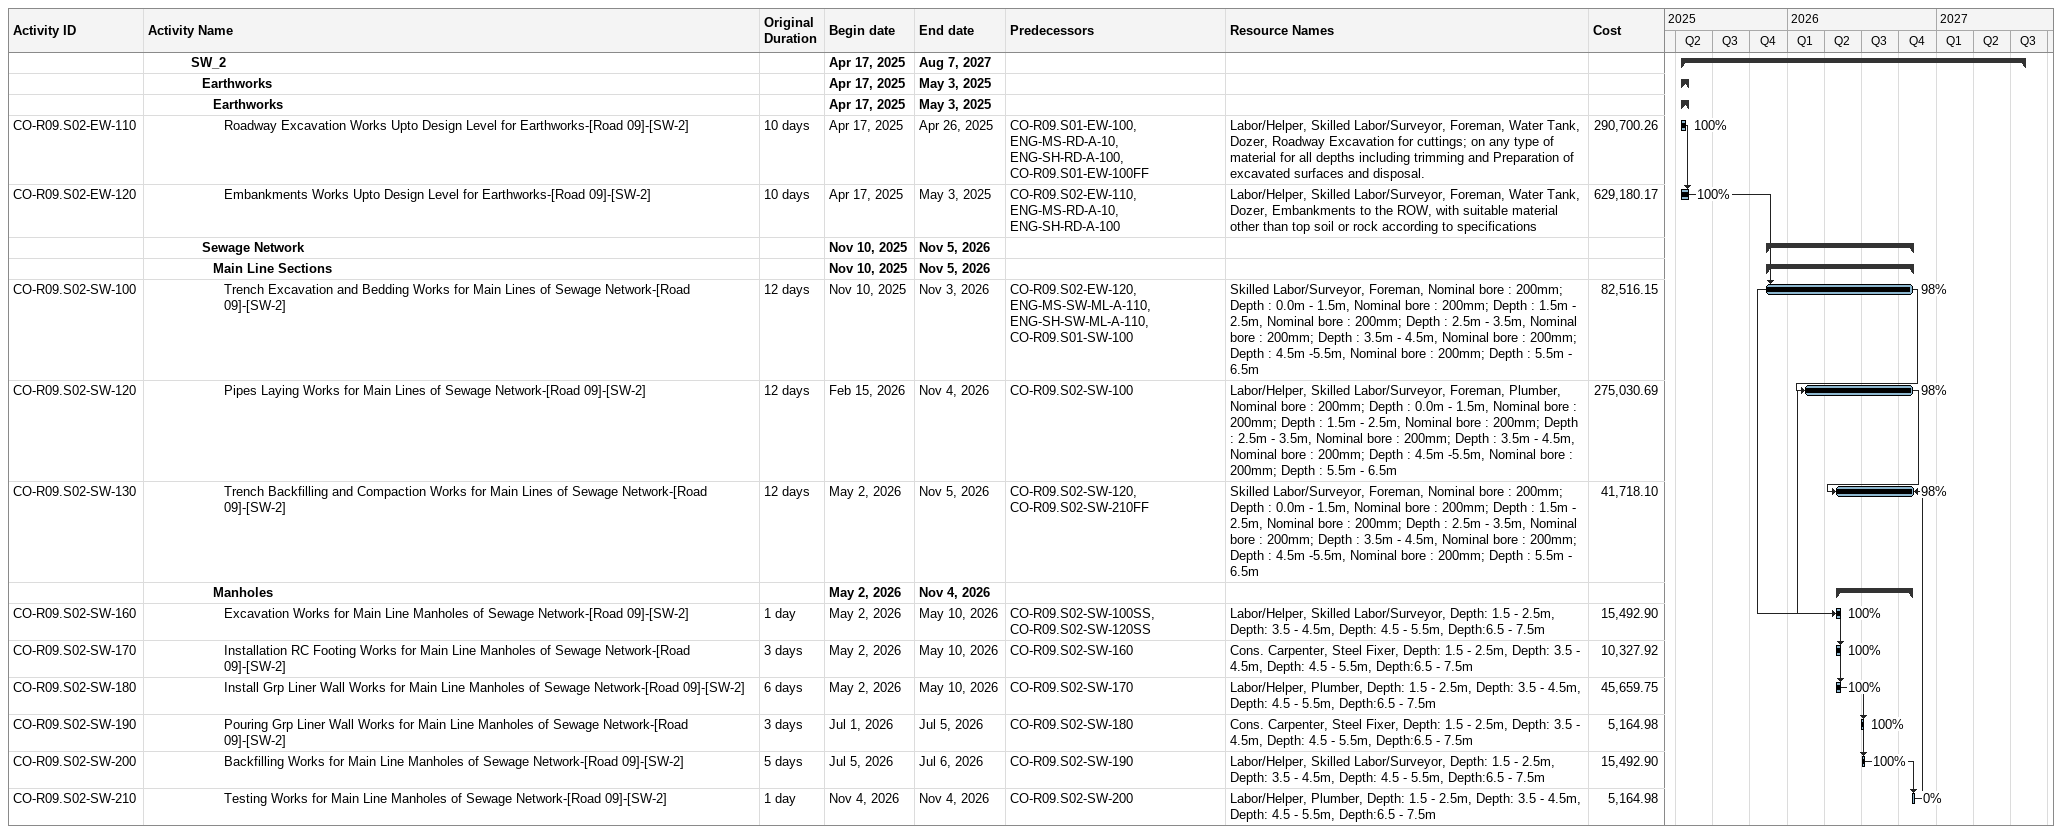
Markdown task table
| ID | Level | Task | Original duration | Start | Finish | Predecessors | Resources | % complete | Cost |
|---|---|---|---|---|---|---|---|---|---|
|  | 5 | **SW_2** |  | 2025-04-17 | 2027-08-07 |  |  |  |  |
|  | 6 | **Earthworks** |  | 2025-04-17 | 2025-05-03 |  |  |  |  |
|  | 7 | **Earthworks** |  | 2025-04-17 | 2025-05-03 |  |  |  |  |
| CO-R09.S02-EW-110 | 8 | Roadway Excavation Works Upto Design Level for Earthworks-[Road 09]-[SW-2] | 10d | 2025-04-17 | 2025-04-26 | CO-R09.S01-EW-100, ENG-MS-RD-A-10, ENG-SH-RD-A-100, CO-R09.S01-EW-100FF | Labor/Helper, Skilled Labor/Surveyor, Foreman, Water Tank, Dozer, Roadway Excavation for cuttings; on any type of material for all depths including trimming and Preparation of excavated surfaces and disposal. | 100 | 290700.26 |
| CO-R09.S02-EW-120 | 8 | Embankments Works Upto Design Level for Earthworks-[Road 09]-[SW-2] | 10d | 2025-04-17 | 2025-05-03 | CO-R09.S02-EW-110, ENG-MS-RD-A-10, ENG-SH-RD-A-100 | Labor/Helper, Skilled Labor/Surveyor, Foreman, Water Tank, Dozer, Embankments to the ROW, with suitable material other than top soil or rock according to specifications | 100 | 629180.17 |
|  | 6 | **Sewage Network** |  | 2025-11-10 | 2026-11-05 |  |  |  |  |
|  | 7 | **Main Line Sections** |  | 2025-11-10 | 2026-11-05 |  |  |  |  |
| CO-R09.S02-SW-100 | 8 | Trench Excavation and Bedding Works for Main Lines of Sewage Network-[Road 09]-[SW-2] | 12d | 2025-11-10 | 2026-11-03 | CO-R09.S02-EW-120, ENG-MS-SW-ML-A-110, ENG-SH-SW-ML-A-110, CO-R09.S01-SW-100 | Skilled Labor/Surveyor, Foreman, Nominal bore : 200mm; Depth : 0.0m - 1.5m, Nominal bore : 200mm; Depth : 1.5m - 2.5m, Nominal bore : 200mm; Depth : 2.5m - 3.5m, Nominal bore : 200mm; Depth : 3.5m - 4.5m, Nominal bore : 200mm; Depth : 4.5m -5.5m, Nominal bore : 200mm; Depth : 5.5m - 6.5m | 98 | 82516.15 |
| CO-R09.S02-SW-120 | 8 | Pipes Laying Works for Main Lines of Sewage Network-[Road 09]-[SW-2] | 12d | 2026-02-15 | 2026-11-04 | CO-R09.S02-SW-100 | Labor/Helper, Skilled Labor/Surveyor, Foreman, Plumber, Nominal bore : 200mm; Depth : 0.0m - 1.5m, Nominal bore : 200mm; Depth : 1.5m - 2.5m, Nominal bore : 200mm; Depth : 2.5m - 3.5m, Nominal bore : 200mm; Depth : 3.5m - 4.5m, Nominal bore : 200mm; Depth : 4.5m -5.5m, Nominal bore : 200mm; Depth : 5.5m - 6.5m | 98 | 275030.69 |
| CO-R09.S02-SW-130 | 8 | Trench Backfilling and Compaction Works for Main Lines of Sewage Network-[Road 09]-[SW-2] | 12d | 2026-05-02 | 2026-11-05 | CO-R09.S02-SW-120, CO-R09.S02-SW-210FF | Skilled Labor/Surveyor, Foreman, Nominal bore : 200mm; Depth : 0.0m - 1.5m, Nominal bore : 200mm; Depth : 1.5m - 2.5m, Nominal bore : 200mm; Depth : 2.5m - 3.5m, Nominal bore : 200mm; Depth : 3.5m - 4.5m, Nominal bore : 200mm; Depth : 4.5m -5.5m, Nominal bore : 200mm; Depth : 5.5m - 6.5m | 98 | 41718.10 |
|  | 7 | **Manholes** |  | 2026-05-02 | 2026-11-04 |  |  |  |  |
| CO-R09.S02-SW-160 | 8 | Excavation Works for Main Line Manholes of Sewage Network-[Road 09]-[SW-2] | 1d | 2026-05-02 | 2026-05-10 | CO-R09.S02-SW-100SS, CO-R09.S02-SW-120SS | Labor/Helper, Skilled Labor/Surveyor, Depth: 1.5 - 2.5m, Depth: 3.5 - 4.5m, Depth: 4.5 - 5.5m, Depth:6.5 - 7.5m | 100 | 15492.90 |
| CO-R09.S02-SW-170 | 8 | Installation RC Footing Works for Main Line Manholes of Sewage Network-[Road 09]-[SW-2] | 3d | 2026-05-02 | 2026-05-10 | CO-R09.S02-SW-160 | Cons. Carpenter, Steel Fixer, Depth: 1.5 - 2.5m, Depth: 3.5 - 4.5m, Depth: 4.5 - 5.5m, Depth:6.5 - 7.5m | 100 | 10327.92 |
| CO-R09.S02-SW-180 | 8 | Install Grp Liner Wall Works for Main Line Manholes of Sewage Network-[Road 09]-[SW-2] | 6d | 2026-05-02 | 2026-05-10 | CO-R09.S02-SW-170 | Labor/Helper, Plumber, Depth: 1.5 - 2.5m, Depth: 3.5 - 4.5m, Depth: 4.5 - 5.5m, Depth:6.5 - 7.5m | 100 | 45659.75 |
| CO-R09.S02-SW-190 | 8 | Pouring Grp Liner Wall Works for Main Line Manholes of Sewage Network-[Road 09]-[SW-2] | 3d | 2026-07-01 | 2026-07-05 | CO-R09.S02-SW-180 | Cons. Carpenter, Steel Fixer, Depth: 1.5 - 2.5m, Depth: 3.5 - 4.5m, Depth: 4.5 - 5.5m, Depth:6.5 - 7.5m | 100 | 5164.98 |
| CO-R09.S02-SW-200 | 8 | Backfilling Works for Main Line Manholes of Sewage Network-[Road 09]-[SW-2] | 5d | 2026-07-05 | 2026-07-06 | CO-R09.S02-SW-190 | Labor/Helper, Skilled Labor/Surveyor, Depth: 1.5 - 2.5m, Depth: 3.5 - 4.5m, Depth: 4.5 - 5.5m, Depth:6.5 - 7.5m | 100 | 15492.90 |
| CO-R09.S02-SW-210 | 8 | Testing Works for Main Line Manholes of Sewage Network-[Road 09]-[SW-2] | 1d | 2026-11-04 | 2026-11-04 | CO-R09.S02-SW-200 | Labor/Helper, Plumber, Depth: 1.5 - 2.5m, Depth: 3.5 - 4.5m, Depth: 4.5 - 5.5m, Depth:6.5 - 7.5m | 0 | 5164.98 |
